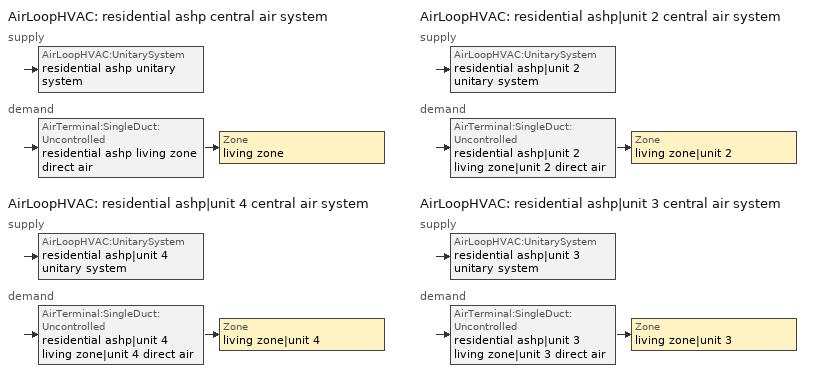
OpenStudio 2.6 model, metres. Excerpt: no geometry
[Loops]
AirLoopHVAC 'residential ashp central air system'
 supply: AirLoopHVAC:UnitarySystem 'residential ashp unitary system'
 demand: AirTerminal:SingleDuct:Uncontrolled 'residential ashp living zone direct air' > Zone 'living zone'
AirLoopHVAC 'residential ashp|unit 4 central air system'
 supply: AirLoopHVAC:UnitarySystem 'residential ashp|unit 4 unitary system'
 demand: AirTerminal:SingleDuct:Uncontrolled 'residential ashp|unit 4 living zone|unit 4 direct air' > Zone 'living zone|unit 4'
AirLoopHVAC 'residential ashp|unit 2 central air system'
 supply: AirLoopHVAC:UnitarySystem 'residential ashp|unit 2 unitary system'
 demand: AirTerminal:SingleDuct:Uncontrolled 'residential ashp|unit 2 living zone|unit 2 direct air' > Zone 'living zone|unit 2'
AirLoopHVAC 'residential ashp|unit 3 central air system'
 supply: AirLoopHVAC:UnitarySystem 'residential ashp|unit 3 unitary system'
 demand: AirTerminal:SingleDuct:Uncontrolled 'residential ashp|unit 3 living zone|unit 3 direct air' > Zone 'living zone|unit 3'
[Sizing:Zone] Zone Cooling Design Supply Air Temperature Input Method=SupplyAirTemperature; Zone Cooling Design Supply Air Temperature {C}=14; Zone Cooling Design Supply Air Temperature Difference {deltaC}=11.11; Zone Heating Design Supply Air Temperature Input Method=SupplyAirTemperature; Zone Heating Design Supply Air Temperature {C}=40; Zone Heating Design Supply Air Temperature Difference {deltaC}=11.11; Zone Cooling Design Supply Air Humidity Ratio {kg-H2O/kg-air}=0.0085; Zone Heating Design Supply Air Humidity Ratio {kg-H2O/kg-air}=0.008; Cooling Design Air Flow Method=DesignDay; Heating Design Air Flow Method=DesignDay; Account for Dedicated Outdoor Air System=No; Dedicated Outdoor Air System Control Strategy=NeutralSupplyAir; Dedicated Outdoor Air Low Setpoint Temperature for Design {C}=autosize; Dedicated Outdoor Air High Setpoint Temperature for Design {C}=autosize
living zone; living zone|unit 2; living zone|unit 3; living zone|unit 4
[Zone equipment]
living zone: residential ashp living zone direct air
living zone|unit 2: residential ashp|unit 2 living zone|unit 2 direct air
living zone|unit 3: residential ashp|unit 3 living zone|unit 3 direct air
living zone|unit 4: residential ashp|unit 4 living zone|unit 4 direct air
[Coil:Heating:DX:SingleSpeed] Availability Schedule=residential heating season; Rated Total Heating Capacity {W}=Autosize; Rated COP {W/W}=3.33368; Rated Air Flow Rate {m3/s}=Autosize; Rated Supply Fan Power Per Volume Flow Rate {W/(m3/s)}=773.391; Minimum Outdoor Dry-Bulb Temperature for Compressor Operation {C}=-17.7778; Maximum Outdoor Dry-Bulb Temperature for Defrost Operation {C}=4.44444; Crankcase Heater Capacity {W}=20; Maximum Outdoor Dry-Bulb Temperature for Crankcase Heater Operation {C}=12.7778; Defrost Strategy=ReverseCycle; Defrost Control=OnDemand; Defrost Time Period Fraction=0.166667; Resistive Defrost Heater Capacity {W}=2000
Name | Total Heating Capacity Function of Temperature Curve | Total Heating Capacity Function of Flow Fraction Curve | Energy Input Ratio Function of Temperature Curve | Energy Input Ratio Function of Flow Fraction Curve | Part Load Fraction Correlation Curve | Defrost Energy Input Ratio Function of Temperature Curve
residential ashp heating coil | HP_Heat-Cap-fT1 | HP_Heat-CAP-fFF1 | HP_Heat-EIR-fT1 | HP_Heat-EIR-fFF1 | HP_Heat-PLF-fPLR1 | DefrostEIR
residential ashp|unit 4 heating coil | HP_Heat-Cap-fT1 1 | HP_Heat-CAP-fFF1 1 | HP_Heat-EIR-fT1 1 | HP_Heat-EIR-fFF1 1 | HP_Heat-PLF-fPLR1 1 | DefrostEIR 1
residential ashp|unit 2 heating coil | HP_Heat-Cap-fT1 2 | HP_Heat-CAP-fFF1 2 | HP_Heat-EIR-fT1 2 | HP_Heat-EIR-fFF1 2 | HP_Heat-PLF-fPLR1 2 | DefrostEIR 2
residential ashp|unit 3 heating coil | HP_Heat-Cap-fT1 3 | HP_Heat-CAP-fFF1 3 | HP_Heat-EIR-fT1 3 | HP_Heat-EIR-fFF1 3 | HP_Heat-PLF-fPLR1 3 | DefrostEIR 3
[Coil:Heating:Electric] Availability Schedule=residential heating season; Efficiency=1
residential ashp supp heater; residential ashp|unit 4 supp heater; residential ashp|unit 2 supp heater; residential ashp|unit 3 supp heater
[Coil:Cooling:DX:SingleSpeed] Availability Schedule=residential cooling season; Rated Total Cooling Capacity {W}=autosize; Rated Sensible Heat Ratio=0.740612; Rated COP {W/W}=4.07538; Rated Air Flow Rate {m3/s}=autosize; Rated Evaporator Fan Power Per Volume Flow Rate {W/(m3/s)}=773.391; Nominal Time for Condensate Removal to Begin {s}=1000; Ratio of Initial Moisture Evaporation Rate and Steady State Latent Capacity=1.5; Maximum Cycling Rate {cycles/hr}=3; Latent Capacity Time Constant {s}=45; Condenser Type=AirCooled; Evaporative Condenser Effectiveness=0; Evaporative Condenser Air Flow Rate {m3/s}=Autosize; Evaporative Condenser Pump Rated Power Consumption {W}=Autosize; Crankcase Heater Capacity {W}=0; Maximum Outdoor Dry-Bulb Temperature for Crankcase Heater Operation {C}=0; Basin Heater Capacity {W/K}=0; Basin Heater Setpoint Temperature {C}=10
Name | Total Cooling Capacity Function of Temperature Curve | Total Cooling Capacity Function of Flow Fraction Curve | Energy Input Ratio Function of Temperature Curve | Energy Input Ratio Function of Flow Fraction Curve | Part Load Fraction Correlation Curve
residential ashp cooling coil | Cool-Cap-fT1 | Cool-Cap-fFF1 | Cool-EIR-fT1 | Cool-EIR-fFF1 | Cool-PLF-fPLR1
residential ashp|unit 4 cooling coil | Cool-Cap-fT1 1 | Cool-Cap-fFF1 1 | Cool-EIR-fT1 1 | Cool-EIR-fFF1 1 | Cool-PLF-fPLR1 1
residential ashp|unit 2 cooling coil | Cool-Cap-fT1 2 | Cool-Cap-fFF1 2 | Cool-EIR-fT1 2 | Cool-EIR-fFF1 2 | Cool-PLF-fPLR1 2
residential ashp|unit 3 cooling coil | Cool-Cap-fT1 3 | Cool-Cap-fFF1 3 | Cool-EIR-fT1 3 | Cool-EIR-fFF1 3 | Cool-PLF-fPLR1 3
[Fan:OnOff] Availability Schedule=Always On Discrete; Fan Efficiency=0.117562; Pressure Rise {Pa}=124.55; Maximum Flow Rate {m3/s}=autosize; Motor Efficiency=1; Motor In Airstream Fraction=1
Name | Fan Power Ratio Function of Speed Ratio Curve | Fan Efficiency Ratio Function of Speed Ratio Curve
residential ashp supply fan | Fan On Off Power Curve | Fan On Off Efficiency Curve
residential ashp|unit 4 supply fan | Fan On Off Power Curve 1 | Fan On Off Efficiency Curve 1
residential ashp|unit 2 supply fan | Fan On Off Power Curve 2 | Fan On Off Efficiency Curve 2
residential ashp|unit 3 supply fan | Fan On Off Power Curve 3 | Fan On Off Efficiency Curve 3
[AirLoopHVAC:UnitarySystem] Control Type=Load; Dehumidification Control Type=None; Availability Schedule=Always On Discrete; Fan Placement=BlowThrough; Supply Air Fan Operating Mode Schedule=Always Off Discrete; DX Heating Coil Sizing Ratio=1; Use DOAS DX Cooling Coil=No; DOAS DX Cooling Coil Leaving Minimum Air Temperature {C}=2; Latent Load Control=SensibleOnlyLoadControl; Supply Air Flow Rate During Cooling Operation {m3/s}=autosize; Supply Air Flow Rate During Heating Operation {m3/s}=autosize; Supply Air Flow Rate When No Cooling or Heating is Required {m3/s}=0; Maximum Supply Air Temperature {C}=76.6667; Maximum Outdoor Dry-Bulb Temperature for Supplemental Heater Operation {C}=4.44444; Maximum Cycling Rate {cycles/hr}=2.5; Heat Pump Time Constant {s}=60; Fraction of On-Cycle Power Use=0.01; Heat Pump Fan Delay Time {s}=60; Ancilliary On-Cycle Electric Power {W}=0; Ancilliary Off-Cycle Electric Power {W}=0
Name | Controlling Zone or Thermostat Location | Supply Fan | Heating Coil | Cooling Coil | Supplemental Heating Coil
residential ashp unitary system | living zone | residential ashp supply fan | residential ashp heating coil | residential ashp cooling coil | residential ashp supp heater
residential ashp|unit 4 unitary system | living zone|unit 4 | residential ashp|unit 4 supply fan | residential ashp|unit 4 heating coil | residential ashp|unit 4 cooling coil | residential ashp|unit 4 supp heater
residential ashp|unit 2 unitary system | living zone|unit 2 | residential ashp|unit 2 supply fan | residential ashp|unit 2 heating coil | residential ashp|unit 2 cooling coil | residential ashp|unit 2 supp heater
residential ashp|unit 3 unitary system | living zone|unit 3 | residential ashp|unit 3 supply fan | residential ashp|unit 3 heating coil | residential ashp|unit 3 cooling coil | residential ashp|unit 3 supp heater
[AirLoopHVAC] Availability Schedule=Always On Discrete; Design Supply Air Flow Rate {m3/s}=AutoSize
residential ashp central air system; residential ashp|unit 4 central air system; residential ashp|unit 2 central air system; residential ashp|unit 3 central air system
[Sizing:System] Type of Load to Size On=Sensible; Design Outdoor Air Flow Rate {m3/s}=Autosize; Minimum System Air Flow Ratio=0.3; Preheat Design Temperature {C}=7; Preheat Design Humidity Ratio {kg-H2O/kg-Air}=0.008; Precool Design Temperature {C}=12.8; Precool Design Humidity Ratio {kg-H2O/kg-Air}=0.008; Central Cooling Design Supply Air Temperature {C}=12.8; Central Heating Design Supply Air Temperature {C}=16.7; Sizing Option=NonCoincident; 100% Outdoor Air in Cooling=Yes; 100% Outdoor Air in Heating=Yes; Central Cooling Design Supply Air Humidity Ratio {kg-H2O/kg-Air}=0.0085; Central Heating Design Supply Air Humidity Ratio {kg-H2O/kg-Air}=0.008; Cooling Design Air Flow Method=DesignDay; Cooling Design Air Flow Rate {m3/s}=0; Heating Design Air Flow Method=DesignDay; Heating Design Air Flow Rate {m3/s}=0; System Outdoor Air Method=ZoneSum; Zone Maximum Outdoor Air Fraction=1; Cooling Supply Air Flow Rate Per Floor Area {m3/s-m2}=0.00996765; Cooling Fraction of Autosized Cooling Supply Air Flow Rate=1; Cooling Supply Air Flow Rate Per Unit Cooling Capacity {m3/s-W}=3.94755e-05; Heating Supply Air Flow Rate Per Floor Area {m3/s-m2}=0.00996765; Heating Fraction of Autosized Heating Supply Air Flow Rate=1; Heating Fraction of Autosized Cooling Supply Air Flow Rate=1; Heating Supply Air Flow Rate Per Unit Heating Capacity {m3/s-W}=3.15882e-05; Cooling Design Capacity Method=CoolingDesignCapacity; Cooling Design Capacity {W}=autosize; Cooling Design Capacity Per Floor Area {W/m2}=234.7; Fraction of Autosized Cooling Design Capacity=1; Heating Design Capacity Method=HeatingDesignCapacity; Heating Design Capacity {W}=autosize; Heating Design Capacity Per Floor Area {W/m2}=157; Fraction of Autosized Heating Design Capacity=1; Central Cooling Capacity Control Method=OnOff
residential ashp central air system; residential ashp|unit 4 central air system; residential ashp|unit 2 central air system; residential ashp|unit 3 central air system
[AirTerminal:SingleDuct:Uncontrolled] Availability Schedule=Always On Discrete; Maximum Air Flow Rate {m3/s}=AutoSize
residential ashp living zone direct air; residential ashp|unit 4 living zone|unit 4 direct air; residential ashp|unit 2 living zone|unit 2 direct air; residential ashp|unit 3 living zone|unit 3 direct air
[Curve:Biquadratic]
Name | Coefficient1 Constant | Coefficient2 x | Coefficient3 x**2 | Coefficient4 y | Coefficient5 y**2 | Coefficient6 x*y | Minimum Value of x | Maximum Value of x | Minimum Value of y | Maximum Value of y
DefrostEIR; DefrostEIR 1; DefrostEIR 2; DefrostEIR 3 | 0.1528 | 0 | 0 | 0 | 0 | 0 | -100 | 100 | -100 | 100
HP_Heat-Cap-fT1; HP_Heat-Cap-fT1 1; HP_Heat-Cap-fT1 2; HP_Heat-Cap-fT1 3 | 0.878144 | -0.00291486 | -3.3372e-05 | 0.0223867 | 0.000163944 | -2.187e-05 | -100 | 100 | -100 | 100
HP_Heat-EIR-fT1; HP_Heat-EIR-fT1 1; HP_Heat-EIR-fT1 2; HP_Heat-EIR-fT1 3 | 0.716518 | 0.0102759 | 0.000460734 | -0.00648037 | 0.000456354 | -0.00069764 | -100 | 100 | -100 | 100
Cool-Cap-fT1; Cool-Cap-fT1 1; Cool-Cap-fT1 2; Cool-Cap-fT1 3 | 1.55736 | -0.0744482 | 0.0030986 | 0.00145958 | -4.1148e-05 | -0.000426714 | 13.88 | 23.88 | 18.33 | 51.66
Cool-EIR-fT1; Cool-EIR-fT1 1; Cool-EIR-fT1 2; Cool-EIR-fT1 3 | -0.350448 | 0.11681 | -0.00339951 | -0.00122609 | 0.000600809 | -0.000466884 | 13.88 | 23.88 | 18.33 | 51.66
[Curve:Quadratic] Minimum Value of x=0
Name | Coefficient1 Constant | Coefficient2 x | Coefficient3 x**2 | Maximum Value of x | Minimum Curve Output | Maximum Curve Output
HP_Heat-PLF-fPLR1; HP_Heat-PLF-fPLR1 1; HP_Heat-PLF-fPLR1 2; HP_Heat-PLF-fPLR1 3 | 0.89 | 0.11 | 0 | 1 | 0.7 | 1
HP_Heat-CAP-fFF1; HP_Heat-CAP-fFF1 1; HP_Heat-CAP-fFF1 2; HP_Heat-CAP-fFF1 3 | 0.694045 | 0.474208 | -0.168253 | 2 | 0 | 2
HP_Heat-EIR-fFF1; HP_Heat-EIR-fFF1 1; HP_Heat-EIR-fFF1 2; HP_Heat-EIR-fFF1 3 | 2.18542 | -1.94283 | 0.757409 | 2 | 0 | 2
Cool-PLF-fPLR1; Cool-PLF-fPLR1 1; Cool-PLF-fPLR1 2; Cool-PLF-fPLR1 3 | 0.93 | 0.07 | 0 | 1 | 0.7 | 1
Cool-Cap-fFF1; Cool-Cap-fFF1 1; Cool-Cap-fFF1 2; Cool-Cap-fFF1 3 | 0.718664 | 0.417974 | -0.136638 | 2 | 0 | 2
Cool-EIR-fFF1; Cool-EIR-fFF1 1; Cool-EIR-fFF1 2; Cool-EIR-fFF1 3 | 1.14349 | -0.13944 | -0.00404779 | 2 | 0 | 2
[Schedule:Constant]
Name | Value
Always On Discrete | 1
Always Off Discrete | 0
[Curve:Exponent] Coefficient1 Constant=1; Coefficient2 Constant=0; Coefficient3 Constant=0; Minimum Value of x=0; Maximum Value of x=1
Fan On Off Power Curve; Fan On Off Power Curve 1; Fan On Off Power Curve 2; Fan On Off Power Curve 3
[Curve:Cubic] Coefficient1 Constant=1; Coefficient2 x=0; Coefficient3 x**2=0; Coefficient4 x**3=0; Minimum Value of x=0; Maximum Value of x=1
Fan On Off Efficiency Curve; Fan On Off Efficiency Curve 1; Fan On Off Efficiency Curve 2; Fan On Off Efficiency Curve 3
[Schedule:Ruleset]
Name | Default Day Schedule
residential heating season | Schedule Day 9
residential cooling season | Schedule Day 1
[Schedule:Day]
Schedule Day 9; Schedule Day 1: 24, 0, 0
residential heating season allday1; residential heating season allday2; residential heating season allday3; residential heating season allday4; residential heating season allday5; residential heating season allday6; residential heating season allday7; residential heating season allday8; residential heating season allday9; residential heating season allday10; residential heating season allday11; residential heating season allday12; residential cooling season allday1; residential cooling season allday2; residential cooling season allday3; residential cooling season allday4; residential cooling season allday5; residential cooling season allday6; residential cooling season allday7; residential cooling season allday8; residential cooling season allday9; residential cooling season allday10; residential cooling season allday11; residential cooling season allday12: 24, 0, 1
[Schedule:Rule] Apply Sunday=Yes; Apply Monday=Yes; Apply Tuesday=Yes; Apply Wednesday=Yes; Apply Thursday=Yes; Apply Friday=Yes; Apply Saturday=Yes; Date Specification Type=DateRange; Start Day=1
Name | Schedule Ruleset | Rule Order | Day Schedule | Start Month | End Month | End Day
residential heating season allday ruleset1 | residential heating season | 11 | residential heating season allday1 | 1 | 1 | 31
residential heating season allday ruleset2 | residential heating season | 10 | residential heating season allday2 | 2 | 2 | 28
residential heating season allday ruleset3 | residential heating season | 9 | residential heating season allday3 | 3 | 3 | 31
residential heating season allday ruleset4 | residential heating season | 8 | residential heating season allday4 | 4 | 4 | 30
residential heating season allday ruleset5 | residential heating season | 7 | residential heating season allday5 | 5 | 5 | 31
residential heating season allday ruleset6 | residential heating season | 6 | residential heating season allday6 | 6 | 6 | 30
residential heating season allday ruleset7 | residential heating season | 5 | residential heating season allday7 | 7 | 7 | 31
residential heating season allday ruleset8 | residential heating season | 4 | residential heating season allday8 | 8 | 8 | 31
residential heating season allday ruleset9 | residential heating season | 3 | residential heating season allday9 | 9 | 9 | 30
residential heating season allday ruleset10 | residential heating season | 2 | residential heating season allday10 | 10 | 10 | 31
residential heating season allday ruleset11 | residential heating season | 1 | residential heating season allday11 | 11 | 11 | 30
residential heating season allday ruleset12 | residential heating season | 0 | residential heating season allday12 | 12 | 12 | 31
residential cooling season allday ruleset1 | residential cooling season | 11 | residential cooling season allday1 | 1 | 1 | 31
residential cooling season allday ruleset2 | residential cooling season | 10 | residential cooling season allday2 | 2 | 2 | 28
residential cooling season allday ruleset3 | residential cooling season | 9 | residential cooling season allday3 | 3 | 3 | 31
residential cooling season allday ruleset4 | residential cooling season | 8 | residential cooling season allday4 | 4 | 4 | 30
residential cooling season allday ruleset5 | residential cooling season | 7 | residential cooling season allday5 | 5 | 5 | 31
residential cooling season allday ruleset6 | residential cooling season | 6 | residential cooling season allday6 | 6 | 6 | 30
residential cooling season allday ruleset7 | residential cooling season | 5 | residential cooling season allday7 | 7 | 7 | 31
residential cooling season allday ruleset8 | residential cooling season | 4 | residential cooling season allday8 | 8 | 8 | 31
residential cooling season allday ruleset9 | residential cooling season | 3 | residential cooling season allday9 | 9 | 9 | 30
residential cooling season allday ruleset10 | residential cooling season | 2 | residential cooling season allday10 | 10 | 10 | 31
residential cooling season allday ruleset11 | residential cooling season | 1 | residential cooling season allday11 | 11 | 11 | 30
residential cooling season allday ruleset12 | residential cooling season | 0 | residential cooling season allday12 | 12 | 12 | 31
